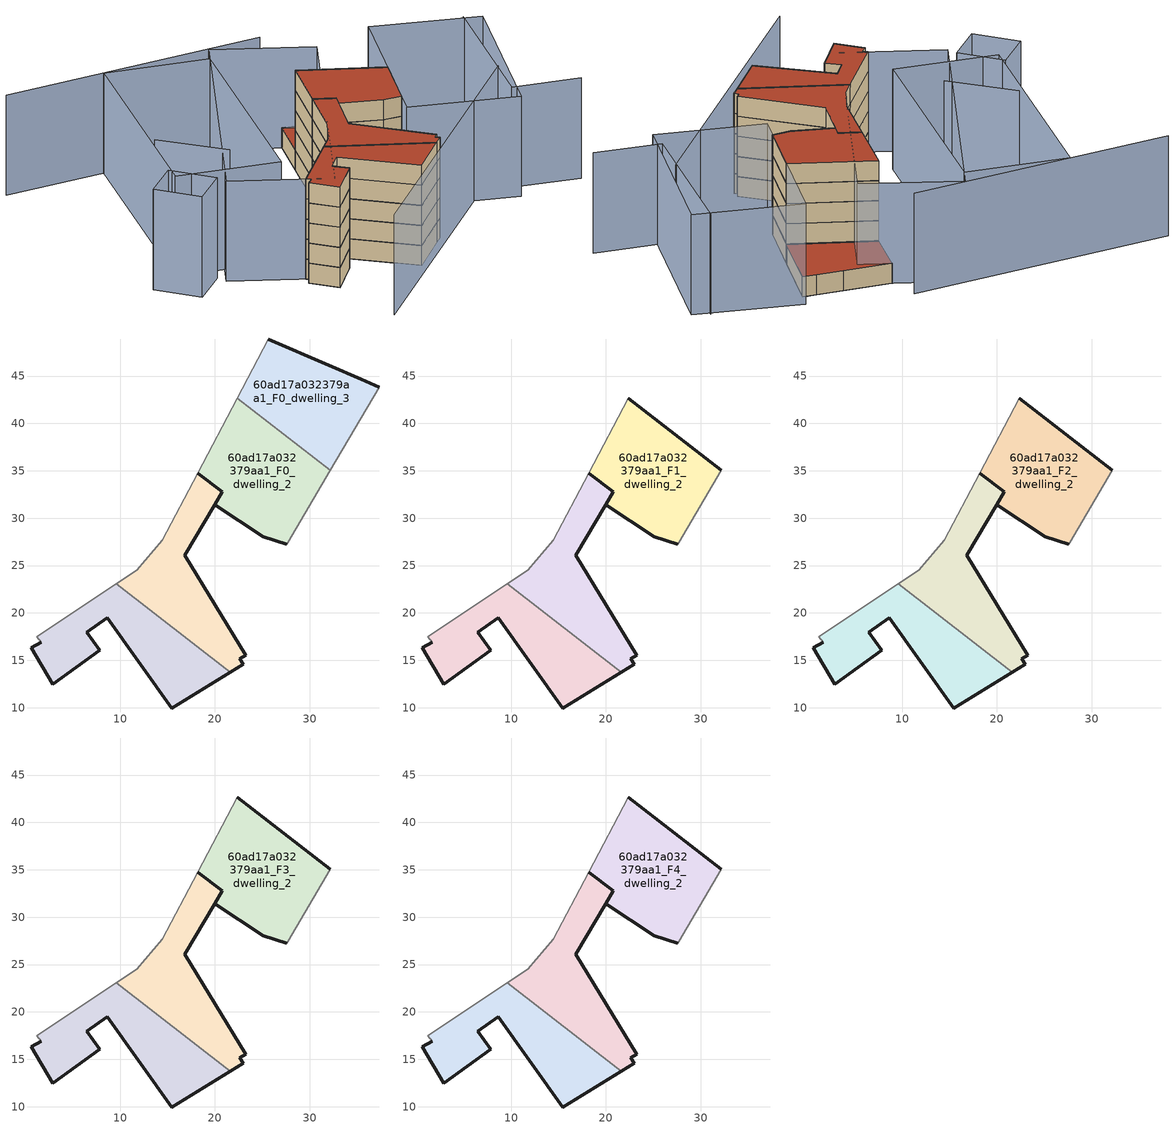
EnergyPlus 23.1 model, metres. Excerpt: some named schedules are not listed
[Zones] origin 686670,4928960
60ad17a032379aa1_F0_dwelling_0
 floor ground (EU_floor_Construction): 21.64,13.76 9.61,23.1 1.2,17.47 1.66,16.9 0.64,16.31 2.86,12.47 7.84,16.04 6.48,17.94 8.63,19.48 15.45,9.97 z0
 wall outside (EU_wall_Construction): 21.64,13.76 15.45,9.97 8.63,19.48 6.48,17.94 7.84,16.04 2.86,12.47 0.64,16.31 1.66,16.9 z0:3
 wall adiabatic (EU_wall_Construction): 1.66,16.9 1.2,17.47 9.61,23.1 z0:3
 wall to 60ad17a032379aa1_F0_dwelling_1 (EU_wall_Construction): 9.61,23.1 21.64,13.76 z0:3
60ad17a032379aa1_F0_dwelling_1
 floor ground (EU_floor_Construction): 22.98,14.59 22.62,15.16 23.26,15.55 16.79,26.09 19.96,31.4 19.96,31.41 20.77,32.77 18.2,34.77 14.46,27.67 11.73,24.52 9.61,23.1 21.64,13.76 z0
 wall outside (EU_wall_Construction): 18.2,34.77 20.77,32.77 19.96,31.41 19.96,31.4 16.79,26.09 23.26,15.55 22.62,15.16 22.98,14.59 21.64,13.76 z0:3
 wall adiabatic (EU_wall_Construction): 9.61,23.1 11.73,24.52 14.46,27.67 18.2,34.77 z0:3
60ad17a032379aa1_F0_dwelling_2
 floor ground (EU_floor_Construction): 27.68,27.41 32.17,35.06 22.36,42.68 18.2,34.77 20.77,32.77 19.96,31.41 25.08,28.05 27.59,27.27 z0
 wall outside (EU_wall_Construction): 27.59,27.27 25.08,28.05 19.96,31.41 20.77,32.77 18.2,34.77 z0:3
 wall adiabatic (EU_wall_Construction): 18.2,34.77 22.36,42.68 / 32.17,35.06 27.68,27.41 27.59,27.27 z0:3
 wall to 60ad17a032379aa1_F0_dwelling_3 (EU_wall_Construction): 22.36,42.68 32.17,35.06 z0:3
60ad17a032379aa1_F0_dwelling_3
 floor ground (EU_floor_Construction): 32.17,35.06 37.32,43.84 35.43,44.67 32,46.14 25.63,48.92 22.36,42.68 z0
 wall outside (EU_wall_Construction): 25.63,48.92 32,46.14 35.43,44.67 37.32,43.84 z0:3
 wall adiabatic (EU_wall_Construction): 37.32,43.84 32.17,35.06 / 22.36,42.68 25.63,48.92 z0:3
 roof outside (EU_roof_Construction): 35.43,44.67 37.32,43.84 32.17,35.06 22.36,42.68 25.63,48.92 32,46.14 z3
60ad17a032379aa1_F1_dwelling_0
 floor to 60ad17a032379aa1_F0_dwelling_0 (EU_floor_Construction): 21.64,13.76 9.61,23.1 1.2,17.47 1.66,16.9 0.64,16.31 2.86,12.47 7.84,16.04 6.48,17.94 8.63,19.48 15.45,9.97 z3
 wall outside (EU_wall_Construction): 21.64,13.76 15.45,9.97 8.63,19.48 6.48,17.94 7.84,16.04 2.86,12.47 0.64,16.31 1.66,16.9 z3:6
 wall adiabatic (EU_wall_Construction): 1.66,16.9 1.2,17.47 9.61,23.1 z3:6
 wall to 60ad17a032379aa1_F1_dwelling_1 (EU_wall_Construction): 9.61,23.1 21.64,13.76 z3:6
60ad17a032379aa1_F1_dwelling_1
 floor to 60ad17a032379aa1_F0_dwelling_1 (EU_floor_Construction): 22.98,14.59 22.62,15.16 23.26,15.55 16.79,26.09 19.96,31.4 19.96,31.41 20.77,32.77 18.2,34.77 14.46,27.67 11.73,24.52 9.61,23.1 21.64,13.76 z3
 wall outside (EU_wall_Construction): 18.2,34.77 20.77,32.77 19.96,31.41 19.96,31.4 16.79,26.09 23.26,15.55 22.62,15.16 22.98,14.59 21.64,13.76 z3:6
 wall adiabatic (EU_wall_Construction): 9.61,23.1 11.73,24.52 14.46,27.67 18.2,34.77 z3:6
60ad17a032379aa1_F1_dwelling_2
 floor to 60ad17a032379aa1_F0_dwelling_2 (EU_floor_Construction): 27.67,27.41 32.17,35.06 22.36,42.68 18.2,34.77 20.77,32.77 19.96,31.41 25.08,28.05 27.59,27.27 z3
 wall outside (EU_wall_Construction): 22.36,42.68 32.17,35.06 / 27.59,27.27 25.08,28.05 19.96,31.41 20.77,32.77 18.2,34.77 z3:6
 wall adiabatic (EU_wall_Construction): 18.2,34.77 22.36,42.68 / 32.17,35.06 27.68,27.41 27.59,27.27 z3:6
60ad17a032379aa1_F2_dwelling_0
 floor to 60ad17a032379aa1_F1_dwelling_0 (EU_floor_Construction): 21.64,13.76 9.61,23.1 1.2,17.47 1.66,16.9 0.64,16.31 2.86,12.47 7.84,16.04 6.48,17.94 8.63,19.48 15.45,9.97 z6
 wall outside (EU_wall_Construction): 21.64,13.76 15.45,9.97 8.63,19.48 6.48,17.94 7.84,16.04 2.86,12.47 0.64,16.31 1.66,16.9 z6:9
 wall adiabatic (EU_wall_Construction): 1.66,16.9 1.2,17.47 9.61,23.1 z6:9
 wall to 60ad17a032379aa1_F2_dwelling_1 (EU_wall_Construction): 9.61,23.1 21.64,13.76 z6:9
60ad17a032379aa1_F2_dwelling_1
 floor to 60ad17a032379aa1_F1_dwelling_1 (EU_floor_Construction): 22.98,14.59 22.62,15.16 23.26,15.55 16.79,26.09 19.96,31.4 19.96,31.41 20.77,32.77 18.2,34.77 14.46,27.67 11.73,24.52 9.61,23.1 21.64,13.76 z6
 wall outside (EU_wall_Construction): 18.2,34.77 20.77,32.77 19.96,31.41 19.96,31.4 16.79,26.09 23.26,15.55 22.62,15.16 22.98,14.59 21.64,13.76 z6:9
 wall adiabatic (EU_wall_Construction): 9.61,23.1 11.73,24.52 14.46,27.67 18.2,34.77 z6:9
60ad17a032379aa1_F2_dwelling_2
 floor to 60ad17a032379aa1_F1_dwelling_2 (EU_floor_Construction): 27.67,27.41 32.17,35.06 22.36,42.68 18.2,34.77 20.77,32.77 19.96,31.41 25.08,28.05 27.59,27.27 z6
 wall outside (EU_wall_Construction): 22.36,42.68 32.17,35.06 / 27.59,27.27 25.08,28.05 19.96,31.41 20.77,32.77 18.2,34.77 z6:9
 wall adiabatic (EU_wall_Construction): 18.2,34.77 22.36,42.68 / 32.17,35.06 27.68,27.41 27.59,27.27 z6:9
60ad17a032379aa1_F3_dwelling_0
 floor to 60ad17a032379aa1_F2_dwelling_0 (EU_floor_Construction): 21.64,13.76 9.61,23.1 1.2,17.47 1.66,16.9 0.64,16.31 2.86,12.47 7.84,16.04 6.48,17.94 8.63,19.48 15.45,9.97 z9
 wall outside (EU_wall_Construction): 21.64,13.76 15.45,9.97 8.63,19.48 6.48,17.94 7.84,16.04 2.86,12.47 0.64,16.31 1.66,16.9 z9:12
 wall adiabatic (EU_wall_Construction): 1.66,16.9 1.2,17.47 9.61,23.1 z9:12
 wall to 60ad17a032379aa1_F3_dwelling_1 (EU_wall_Construction): 9.61,23.1 21.64,13.76 z9:12
60ad17a032379aa1_F3_dwelling_1
 floor to 60ad17a032379aa1_F2_dwelling_1 (EU_floor_Construction): 22.98,14.59 22.62,15.16 23.26,15.55 16.79,26.09 19.96,31.4 19.96,31.41 20.77,32.77 18.2,34.77 14.46,27.67 11.73,24.52 9.61,23.1 21.64,13.76 z9
 wall outside (EU_wall_Construction): 18.2,34.77 20.77,32.77 19.96,31.41 19.96,31.4 16.79,26.09 23.26,15.55 22.62,15.16 22.98,14.59 21.64,13.76 z9:12
 wall adiabatic (EU_wall_Construction): 9.61,23.1 11.73,24.52 14.46,27.67 18.2,34.77 z9:12
60ad17a032379aa1_F3_dwelling_2
 floor to 60ad17a032379aa1_F2_dwelling_2 (EU_floor_Construction): 27.67,27.41 32.17,35.06 22.36,42.68 18.2,34.77 20.77,32.77 19.96,31.41 25.08,28.05 27.59,27.27 z9
 wall outside (EU_wall_Construction): 22.36,42.68 32.17,35.06 / 27.59,27.27 25.08,28.05 19.96,31.41 20.77,32.77 18.2,34.77 z9:12
 wall adiabatic (EU_wall_Construction): 18.2,34.77 22.36,42.68 / 32.17,35.06 27.68,27.41 27.59,27.27 z9:12
60ad17a032379aa1_F4_dwelling_0
 floor to 60ad17a032379aa1_F3_dwelling_0 (EU_floor_Construction): 21.64,13.76 9.61,23.1 1.2,17.47 1.66,16.9 0.64,16.31 2.86,12.47 7.84,16.04 6.48,17.94 8.63,19.48 15.45,9.97 z12
 wall outside (EU_wall_Construction): 21.64,13.76 15.45,9.97 8.63,19.48 6.48,17.94 7.84,16.04 2.86,12.47 0.64,16.31 1.66,16.9 z12:15
 wall adiabatic (EU_wall_Construction): 1.66,16.9 1.2,17.47 9.61,23.1 z12:15
 wall to 60ad17a032379aa1_F4_dwelling_1 (EU_wall_Construction): 9.61,23.1 21.64,13.76 z12:15
 roof outside (EU_roof_Construction): 21.64,13.76 15.45,9.97 8.63,19.48 6.48,17.94 7.84,16.04 2.86,12.47 0.64,16.31 1.66,16.9 1.2,17.47 9.61,23.1 z15
60ad17a032379aa1_F4_dwelling_1
 floor to 60ad17a032379aa1_F3_dwelling_1 (EU_floor_Construction): 22.98,14.59 22.62,15.16 23.26,15.55 16.79,26.09 19.96,31.4 19.96,31.41 20.77,32.77 18.2,34.77 14.46,27.67 11.73,24.52 9.61,23.1 21.64,13.76 z12
 wall outside (EU_wall_Construction): 18.2,34.77 20.77,32.77 19.96,31.41 19.96,31.4 16.79,26.09 23.26,15.55 22.62,15.16 22.98,14.59 21.64,13.76 z12:15
 wall adiabatic (EU_wall_Construction): 9.61,23.1 11.73,24.52 14.46,27.67 18.2,34.77 z12:15
 roof outside (EU_roof_Construction): 19.96,31.41 19.96,31.4 16.79,26.09 23.26,15.55 22.62,15.16 22.98,14.59 21.64,13.76 9.61,23.1 11.73,24.52 14.46,27.67 18.2,34.77 20.77,32.77 z15
60ad17a032379aa1_F4_dwelling_2
 floor to 60ad17a032379aa1_F3_dwelling_2 (EU_floor_Construction): 27.67,27.41 32.17,35.06 22.36,42.68 18.2,34.77 20.77,32.77 19.96,31.41 25.08,28.05 27.59,27.27 z12
 wall outside (EU_wall_Construction): 22.36,42.68 32.17,35.06 / 27.59,27.27 25.08,28.05 19.96,31.41 20.77,32.77 18.2,34.77 z12:15
 wall adiabatic (EU_wall_Construction): 18.2,34.77 22.36,42.68 / 32.17,35.06 27.68,27.41 27.59,27.27 z12:15
 roof outside (EU_roof_Construction): 32.17,35.06 27.68,27.41 27.59,27.27 25.08,28.05 19.96,31.41 20.77,32.77 18.2,34.77 22.36,42.68 z15
shading: -5.79,39.86 -0.38,30.8 / 2.66,1.45 43.31,25.25 / 49.07,15.09 40.32,19.26 / 40.32,19.26 49.95,39.46 / 25.58,53.23 -11.38,63.28 / -10.68,31.82 -7.36,25.71 / -7.36,25.71 -12.72,22.79 / -12.72,22.79 -16.04,28.9 / -16.04,28.9 -10.68,31.82 / 51.97,37.8 39.43,16.4 / 39.43,16.4 25.88,24.34 / 25.88,24.34 38.42,45.74 / 38.42,45.74 51.97,37.8 / -7.07,24.18 18,55.1 / 18,55.1 29.29,45.95 / 29.29,45.95 4.21,15.03 / 4.21,15.03 -7.07,24.18 / -11.14,29.92 2.81,59.35 / 2.81,59.35 16.27,52.98 / 16.27,52.98 2.33,23.54 / 2.33,23.54 -11.14,29.92 z0:15
[Building]
EU S2 Campaign: North Axis=0; Terrain=City; Solar Distribution=FullExterior
[Site:Location]
Bologna: Latitude=44.5; Longitude=11.25; Time Zone=1; Elevation=37
[SizingPeriod:WeatherFileDays]
AnnualSizingPeriod: Begin Month=1; Begin Day of Month=1; End Month=12; End Day of Month=31; Day of Week for Start Day=Monday; Use Weather File Daylight Saving Period=No; Use Weather File Rain and Snow Indicators=No
[MATERIAL]
EU_InternalMass_Material: Roughness=MediumRough; Thickness=0.1; Conductivity=1; Density=1800; Specific Heat=900; Thermal Absorptance=0.9; Solar Absorptance=0.7; Visible Absorptance=0.7
[MATERIAL:NOMASS] Roughness=MediumRough; Thermal Absorptance=0.9; Solar Absorptance=0.7; Visible Absorptance=0.7
Name | Thermal Resistance
EU_wall_NoMass | 0.905828
EU_roof_NoMass | 0.37593
EU_floor_NoMass | 0.67114
[CONSTRUCTION]
EU_wall_Construction: EU_wall_NoMass
EU_roof_Construction: EU_roof_NoMass
EU_floor_Construction: EU_floor_NoMass
EU_InternalMass_Construction: EU_InternalMass_Material
[ZONE] Type=1; Multiplier=1; Ceiling Height=autocalculate; Floor Area=autocalculate; Part of Total Floor Area=Yes
Name | Volume
60ad17a032379aa1_F0_dwelling_0 | 322.403
60ad17a032379aa1_F1_dwelling_0; 60ad17a032379aa1_F2_dwelling_0; 60ad17a032379aa1_F3_dwelling_0; 60ad17a032379aa1_F4_dwelling_0 | 322.406
60ad17a032379aa1_F0_dwelling_1 | 293.008
60ad17a032379aa1_F1_dwelling_1; 60ad17a032379aa1_F2_dwelling_1; 60ad17a032379aa1_F3_dwelling_1; 60ad17a032379aa1_F4_dwelling_1 | 293.01
60ad17a032379aa1_F0_dwelling_2 | 351.811
60ad17a032379aa1_F1_dwelling_2; 60ad17a032379aa1_F2_dwelling_2; 60ad17a032379aa1_F3_dwelling_2; 60ad17a032379aa1_F4_dwelling_2 | 351.81
60ad17a032379aa1_F0_dwelling_3 | 322.377
[INTERNALMASS] Construction=EU_InternalMass_Construction
Name | Zone or ZoneList | Surface Area
60ad17a032379aa1_F0_dwelling_0_EU_InternalMass | 60ad17a032379aa1_F0_dwelling_0 | 107.469
60ad17a032379aa1_F0_dwelling_1_EU_InternalMass | 60ad17a032379aa1_F0_dwelling_1 | 97.6695
60ad17a032379aa1_F0_dwelling_2_EU_InternalMass | 60ad17a032379aa1_F0_dwelling_2 | 117.27
60ad17a032379aa1_F0_dwelling_3_EU_InternalMass | 60ad17a032379aa1_F0_dwelling_3 | 107.459
60ad17a032379aa1_F1_dwelling_0_EU_InternalMass | 60ad17a032379aa1_F1_dwelling_0 | 143.287
60ad17a032379aa1_F1_dwelling_1_EU_InternalMass | 60ad17a032379aa1_F1_dwelling_1 | 143.28
60ad17a032379aa1_F1_dwelling_2_EU_InternalMass | 60ad17a032379aa1_F1_dwelling_2 | 143.286
60ad17a032379aa1_F2_dwelling_0_EU_InternalMass | 60ad17a032379aa1_F2_dwelling_0 | 143.287
60ad17a032379aa1_F2_dwelling_1_EU_InternalMass | 60ad17a032379aa1_F2_dwelling_1 | 143.28
60ad17a032379aa1_F2_dwelling_2_EU_InternalMass | 60ad17a032379aa1_F2_dwelling_2 | 143.286
60ad17a032379aa1_F3_dwelling_0_EU_InternalMass | 60ad17a032379aa1_F3_dwelling_0 | 143.287
60ad17a032379aa1_F3_dwelling_1_EU_InternalMass | 60ad17a032379aa1_F3_dwelling_1 | 143.28
60ad17a032379aa1_F3_dwelling_2_EU_InternalMass | 60ad17a032379aa1_F3_dwelling_2 | 143.286
60ad17a032379aa1_F4_dwelling_0_EU_InternalMass | 60ad17a032379aa1_F4_dwelling_0 | 143.287
60ad17a032379aa1_F4_dwelling_1_EU_InternalMass | 60ad17a032379aa1_F4_dwelling_1 | 143.28
60ad17a032379aa1_F4_dwelling_2_EU_InternalMass | 60ad17a032379aa1_F4_dwelling_2 | 143.286
[OTHEREQUIPMENT] Fuel Type=Electricity; Design Level Calculation Method=Watts/Area; Power per Zone Floor Area=1; Fraction Latent=0; Fraction Radiant=0; Fraction Lost=0; Carbon Dioxide Generation Rate=0; EndUse Subcategory=EU_Step8_InternalGains
Name | Zone or ZoneList or Space or SpaceList | Schedule
EU_Step8_InternalGain_60ad17a032379aa1_F0_dwelling_0_f000 | 60ad17a032379aa1_F0_dwelling_0 | EU_Step8_GainSchedule_60ad17a032379aa1_F0_dwelling_0_f000
EU_Step8_InternalGain_60ad17a032379aa1_F0_dwelling_1_f000 | 60ad17a032379aa1_F0_dwelling_1 | EU_Step8_GainSchedule_60ad17a032379aa1_F0_dwelling_1_f000
EU_Step8_InternalGain_60ad17a032379aa1_F0_dwelling_2_f000 | 60ad17a032379aa1_F0_dwelling_2 | EU_Step8_GainSchedule_60ad17a032379aa1_F0_dwelling_2_f000
EU_Step8_InternalGain_60ad17a032379aa1_F0_dwelling_3_f000 | 60ad17a032379aa1_F0_dwelling_3 | EU_Step8_GainSchedule_60ad17a032379aa1_F0_dwelling_3_f000
EU_Step8_InternalGain_60ad17a032379aa1_F1_dwelling_0_f000 | 60ad17a032379aa1_F1_dwelling_0 | EU_Step8_GainSchedule_60ad17a032379aa1_F1_dwelling_0_f000
EU_Step8_InternalGain_60ad17a032379aa1_F1_dwelling_1_f000 | 60ad17a032379aa1_F1_dwelling_1 | EU_Step8_GainSchedule_60ad17a032379aa1_F1_dwelling_1_f000
EU_Step8_InternalGain_60ad17a032379aa1_F1_dwelling_2_f000 | 60ad17a032379aa1_F1_dwelling_2 | EU_Step8_GainSchedule_60ad17a032379aa1_F1_dwelling_2_f000
EU_Step8_InternalGain_60ad17a032379aa1_F2_dwelling_0_f000 | 60ad17a032379aa1_F2_dwelling_0 | EU_Step8_GainSchedule_60ad17a032379aa1_F2_dwelling_0_f000
EU_Step8_InternalGain_60ad17a032379aa1_F2_dwelling_1_f000 | 60ad17a032379aa1_F2_dwelling_1 | EU_Step8_GainSchedule_60ad17a032379aa1_F2_dwelling_1_f000
EU_Step8_InternalGain_60ad17a032379aa1_F2_dwelling_2_f000 | 60ad17a032379aa1_F2_dwelling_2 | EU_Step8_GainSchedule_60ad17a032379aa1_F2_dwelling_2_f000
EU_Step8_InternalGain_60ad17a032379aa1_F3_dwelling_0_f000 | 60ad17a032379aa1_F3_dwelling_0 | EU_Step8_GainSchedule_60ad17a032379aa1_F3_dwelling_0_f000
EU_Step8_InternalGain_60ad17a032379aa1_F3_dwelling_1_f000 | 60ad17a032379aa1_F3_dwelling_1 | EU_Step8_GainSchedule_60ad17a032379aa1_F3_dwelling_1_f000
EU_Step8_InternalGain_60ad17a032379aa1_F3_dwelling_2_f000 | 60ad17a032379aa1_F3_dwelling_2 | EU_Step8_GainSchedule_60ad17a032379aa1_F3_dwelling_2_f000
EU_Step8_InternalGain_60ad17a032379aa1_F4_dwelling_0_f000 | 60ad17a032379aa1_F4_dwelling_0 | EU_Step8_GainSchedule_60ad17a032379aa1_F4_dwelling_0_f000
EU_Step8_InternalGain_60ad17a032379aa1_F4_dwelling_1_f000 | 60ad17a032379aa1_F4_dwelling_1 | EU_Step8_GainSchedule_60ad17a032379aa1_F4_dwelling_1_f000
EU_Step8_InternalGain_60ad17a032379aa1_F4_dwelling_2_f000 | 60ad17a032379aa1_F4_dwelling_2 | EU_Step8_GainSchedule_60ad17a032379aa1_F4_dwelling_2_f000
[ZONEVENTILATION:DESIGNFLOWRATE] Schedule=EU_AlwaysOn; Design Flow Rate Calculation Method=AirChanges/Hour; Air Changes per Hour=0.73129; Ventilation Type=Natural; Fan Pressure Rise=0; Fan Total Efficiency=1; Constant Term Coefficient=1; Temperature Term Coefficient=0; Velocity Term Coefficient=0; Velocity Squared Term Coefficient=0; Minimum Indoor Temperature=-100; Maximum Indoor Temperature=100; Delta Temperature=-100; Minimum Outdoor Temperature=-100; Maximum Outdoor Temperature=100; Maximum Wind Speed=40
Name | Zone or ZoneList or Space or SpaceList
EU_ConstantAir_60ad17a032379aa1_F0_dwelling_0 | 60ad17a032379aa1_F0_dwelling_0
EU_ConstantAir_60ad17a032379aa1_F0_dwelling_1 | 60ad17a032379aa1_F0_dwelling_1
EU_ConstantAir_60ad17a032379aa1_F0_dwelling_2 | 60ad17a032379aa1_F0_dwelling_2
EU_ConstantAir_60ad17a032379aa1_F0_dwelling_3 | 60ad17a032379aa1_F0_dwelling_3
EU_ConstantAir_60ad17a032379aa1_F1_dwelling_0 | 60ad17a032379aa1_F1_dwelling_0
EU_ConstantAir_60ad17a032379aa1_F1_dwelling_1 | 60ad17a032379aa1_F1_dwelling_1
EU_ConstantAir_60ad17a032379aa1_F1_dwelling_2 | 60ad17a032379aa1_F1_dwelling_2
EU_ConstantAir_60ad17a032379aa1_F2_dwelling_0 | 60ad17a032379aa1_F2_dwelling_0
EU_ConstantAir_60ad17a032379aa1_F2_dwelling_1 | 60ad17a032379aa1_F2_dwelling_1
EU_ConstantAir_60ad17a032379aa1_F2_dwelling_2 | 60ad17a032379aa1_F2_dwelling_2
EU_ConstantAir_60ad17a032379aa1_F3_dwelling_0 | 60ad17a032379aa1_F3_dwelling_0
EU_ConstantAir_60ad17a032379aa1_F3_dwelling_1 | 60ad17a032379aa1_F3_dwelling_1
EU_ConstantAir_60ad17a032379aa1_F3_dwelling_2 | 60ad17a032379aa1_F3_dwelling_2
EU_ConstantAir_60ad17a032379aa1_F4_dwelling_0 | 60ad17a032379aa1_F4_dwelling_0
EU_ConstantAir_60ad17a032379aa1_F4_dwelling_1 | 60ad17a032379aa1_F4_dwelling_1
EU_ConstantAir_60ad17a032379aa1_F4_dwelling_2 | 60ad17a032379aa1_F4_dwelling_2
[HVACTEMPLATE:THERMOSTAT] Constant Heating Setpoint=20; Constant Cooling Setpoint=50
EU_HeatOnly_60ad17a032379aa1_F0_dwelling_0; EU_HeatOnly_60ad17a032379aa1_F0_dwelling_1; EU_HeatOnly_60ad17a032379aa1_F0_dwelling_2; EU_HeatOnly_60ad17a032379aa1_F0_dwelling_3; EU_HeatOnly_60ad17a032379aa1_F1_dwelling_0; EU_HeatOnly_60ad17a032379aa1_F1_dwelling_1; EU_HeatOnly_60ad17a032379aa1_F1_dwelling_2; EU_HeatOnly_60ad17a032379aa1_F2_dwelling_0; EU_HeatOnly_60ad17a032379aa1_F2_dwelling_1; EU_HeatOnly_60ad17a032379aa1_F2_dwelling_2; EU_HeatOnly_60ad17a032379aa1_F3_dwelling_0; EU_HeatOnly_60ad17a032379aa1_F3_dwelling_1; EU_HeatOnly_60ad17a032379aa1_F3_dwelling_2; EU_HeatOnly_60ad17a032379aa1_F4_dwelling_0; EU_HeatOnly_60ad17a032379aa1_F4_dwelling_1; EU_HeatOnly_60ad17a032379aa1_F4_dwelling_2
[HVACTEMPLATE:ZONE:IDEALLOADSAIRSYSTEM] System Availability Schedule=EU_AlwaysOn; Maximum Heating Supply Air Temperature=50; Minimum Cooling Supply Air Temperature=13; Maximum Heating Supply Air Humidity Ratio=0.0156; Minimum Cooling Supply Air Humidity Ratio=0.0077; Heating Limit=NoLimit; Cooling Limit=NoLimit; Heating Availability Schedule=EU_AlwaysOn; Cooling Availability Schedule=EU_CoolingOff; Dehumidification Control Type=ConstantSensibleHeatRatio; Cooling Sensible Heat Ratio=0.7; Dehumidification Setpoint=60; Humidification Control Type=None; Humidification Setpoint=30; Outdoor Air Method=None; Outdoor Air Flow Rate per Person=0.00944; Outdoor Air Flow Rate per Zone Floor Area=0; Outdoor Air Flow Rate per Zone=0; Demand Controlled Ventilation Type=None; Outdoor Air Economizer Type=NoEconomizer; Heat Recovery Type=None; Sensible Heat Recovery Effectiveness=0.7; Latent Heat Recovery Effectiveness=0.65
Name | Template Thermostat
60ad17a032379aa1_F0_dwelling_0 | EU_HeatOnly_60ad17a032379aa1_F0_dwelling_0
60ad17a032379aa1_F0_dwelling_1 | EU_HeatOnly_60ad17a032379aa1_F0_dwelling_1
